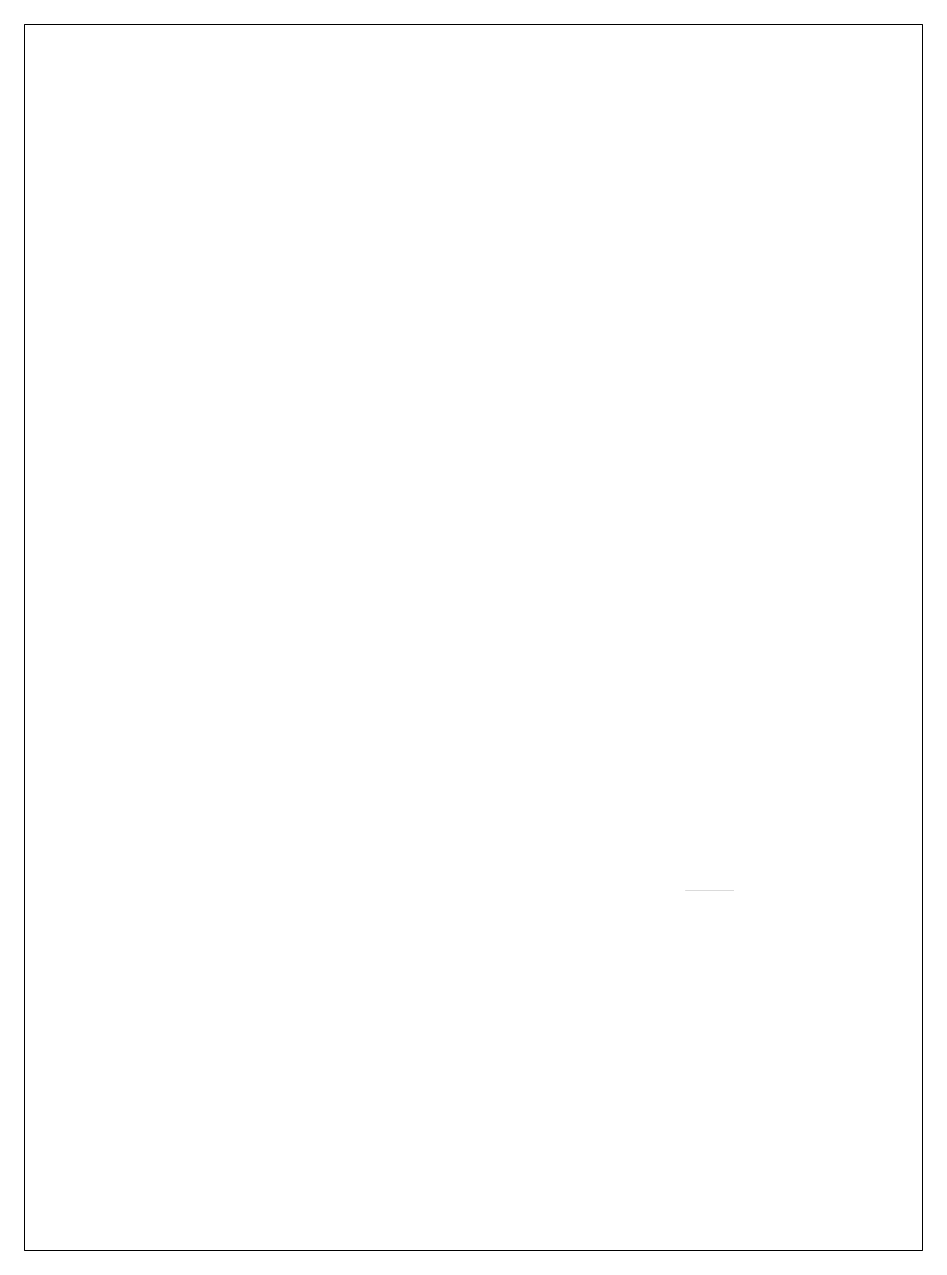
# Paper-space layout 'ELEW W' of a CAD drawing. Header units: millimetres. Extents: x -24 to 196, y -7 to 293.
# The model-space entities are those that its viewports show. They can reach past a viewport. Long polylines and large blocks are cut down to what shows.
import ezdxf

# ---------------------------------------------------------------- set-up
doc = ezdxf.new("R2010")
doc.units = ezdxf.units.MM
doc.layers.add('A-ELEWACJA CIENKA', color=11, linetype='Continuous', lineweight=13)
doc.layers.add('B-CIENIE', color=251, linetype='Continuous', lineweight=0)

msp = doc.modelspace()

# ---------------------------------------------------------------- hatches: boundary and pattern name
at = {"layer": 'B-CIENIE', "transparency": 33554503}
h = msp.add_hatch(color=0, dxfattribs=at)
h.dxf.hatch_style = 1
edge = h.paths.add_edge_path()
edge.add_line((-3303.2, -2955.9), (-3299.8, -2960.4))
edge.add_line((-3299.8, -2960.4), (-3180.9, -2960.4))
edge.add_line((-3180.9, -2960.4), (-3180.9, -2958.9))
edge.add_line((-3180.9, -2958.9), (-3300.4, -2958.9))
edge.add_line((-3300.4, -2958.9), (-3300.9, -2958.9))

psp = doc.layouts.new('ELEW W')

# ---------------------------------------------------------------- viewports
at = {"layer": 'A-ELEWACJA CIENKA'}
psp.add_viewport(center=(85.91, 142.81), size=(219.8, 300.19), view_center_point=(-3818.68, -2339.67), view_height=3001.9, dxfattribs=at)

doc.saveas('drawing.dxf')
